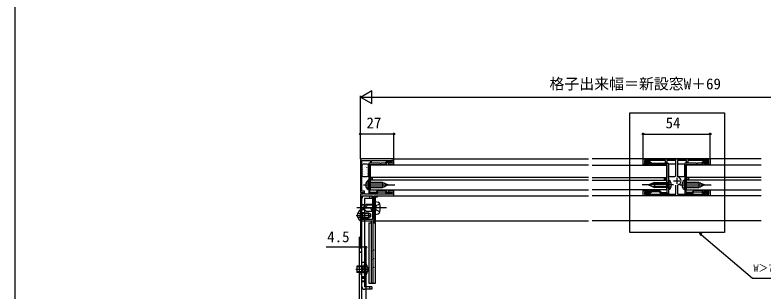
# Model space of a CAD drawing. Units: millimetres, scale not verified. Extents: x -525 to 525, y -783 to 778.
# Drawn here: x -525 to 77, y -395 to -172 of the extents above; entities that cross this region are included whole.
import ezdxf
from ezdxf.enums import TextEntityAlignment as Align

# ---------------------------------------------------------------- set-up
doc = ezdxf.new("R2010")
doc.units = ezdxf.units.MM
doc.header["$LTSCALE"] = 4
for name, color, linetype in [('0-1_USER1', 3, 'Continuous'), ('0-2_YKK_11', 7, 'Continuous'), ('0-4_YKK_12', 2, 'Continuous'), ('0-5_YKK_13', 4, 'Continuous'), ('0-6_YKK_D', 6, 'Continuous'), ('0-7_YKK_ZWAK', 7, 'Continuous')]:
    doc.layers.add(name, color=color, linetype=linetype)
doc.styles.add('ＭＳ ゴシック', font='')
doc.styles.get('ＭＳ ゴシック').set_extended_font_data('MS Gothic')

msp = doc.modelspace()

# ---------------------------------------------------------------- linework, layer by layer
at = {"layer": '0-1_USER1'}
msp.add_lwpolyline([(-30.131, -251.489), (45.869, -251.489), (45.869, -347.916), (-30.131, -347.916)], close=True, dxfattribs=at)
at = {"layer": '0-2_YKK_11'}
for p, q in [((-220.003, -288.506), (-246.003, -288.506)), ((4.997, -306.205), (9.997, -306.205)), ((7.497, -303.705), (7.497, -308.705))]:
    msp.add_line(p, q, dxfattribs=at)
for points in [[(-221.003, -292.006), (-224.503, -292.006), (-224.503, -293.006), (-220.003, -293.006), (-220.003, -288.506)], [(6.897, -302.672), (6.897, -289.705), (-0.503, -289.705), (-0.503, -291.505), (-1.503, -291.505), (-1.503, -289.705), (-18.503, -289.705), (-18.503, -292.005), (-15.003, -292.005), (-15.003, -293.005), (-19.503, -293.005), (-19.503, -288.505), (34.497, -288.505), (34.497, -293.005), (29.997, -293.005), (29.997, -292.005), (33.497, -292.005), (33.497, -289.705), (16.497, -289.705), (16.497, -291.505), (15.497, -291.505), (15.497, -289.705), (8.097, -289.705), (8.097, -302.592), (8.489, -303.08)], [(-247.003, -289.506), (-247.003, -315.506), (-244.803, -315.506), (-244.803, -317.006), (-247.003, -317.006), (-247.003, -324.848), (-246.883, -325.031), (-246.883, -325.581), (-247.003, -325.764), (-247.003, -333.548), (-246.883, -333.731), (-246.883, -334.281), (-247.003, -334.464), (-247.003, -338.506), (-236.003, -338.506), (-236.003, -331.964), (-236.123, -331.781), (-236.123, -331.231), (-236.003, -331.048), (-236.003, -328.464), (-236.123, -328.281), (-236.123, -327.731), (-236.003, -327.548), (-236.003, -318.206), (-220.003, -318.206), (-220.003, -314.006), (-224.503, -314.006), (-224.503, -315.006), (-221.003, -315.006), (-221.003, -317.006), (-243.603, -317.006), (-243.603, -314.506), (-245.803, -314.506), (-245.803, -289.706), (-239.003, -289.706), (-239.003, -291.506), (-238.003, -291.506), (-238.003, -289.706), (-221.003, -289.706), (-221.003, -292.006)], [(8.489, -309.329), (8.097, -309.817), (8.097, -317.005), (33.497, -317.005), (33.497, -315.005), (29.997, -315.005), (29.997, -314.005), (34.497, -314.005), (34.497, -318.205), (-19.503, -318.205), (-19.503, -314.005), (-15.003, -314.005), (-15.003, -315.005), (-18.503, -315.005), (-18.503, -317.005), (6.897, -317.005), (6.897, -309.737)]]:
    msp.add_lwpolyline(points, dxfattribs=at)
for points in [[(-240.303, -292.006), (-240.303, -316.506), (-234.303, -316.506), (-232.803, -315.006), (-227.003, -315.006), (-225.503, -316.506), (-222.003, -316.506), (-222.003, -315.506), (-225.089, -315.506), (-226.589, -314.006), (-233.217, -314.006), (-234.717, -315.506), (-239.303, -315.506), (-239.303, -305.006), (-237.303, -305.006), (-237.303, -304.006), (-239.303, -304.006), (-239.303, -293.006), (-226.589, -293.006), (-225.089, -291.506), (-222.003, -291.506), (-222.003, -290.506), (-225.503, -290.506), (-227.003, -292.006), (-230.345, -292.006), (-230.528, -292.126), (-231.078, -292.126), (-231.261, -292.006)], [(0.797, -292.005), (0.797, -316.505), (-5.203, -316.505), (-6.703, -315.005), (-12.503, -315.005), (-14.003, -316.505), (-17.503, -316.505), (-17.503, -315.505), (-14.417, -315.505), (-12.917, -314.005), (-6.289, -314.005), (-4.789, -315.505), (-0.203, -315.505), (-0.203, -305.005), (-2.203, -305.005), (-2.203, -304.005), (-0.203, -304.005), (-0.203, -293.005), (-12.917, -293.005), (-14.417, -291.505), (-17.503, -291.505), (-17.503, -290.505), (-14.003, -290.505), (-12.503, -292.005), (-9.161, -292.005), (-8.978, -292.125), (-8.428, -292.125), (-8.245, -292.005)], [(14.197, -292.005), (14.197, -316.505), (20.197, -316.505), (21.697, -315.005), (27.497, -315.005), (28.997, -316.505), (32.497, -316.505), (32.497, -315.505), (29.411, -315.505), (27.911, -314.005), (21.283, -314.005), (19.783, -315.505), (15.197, -315.505), (15.197, -305.005), (17.197, -305.005), (17.197, -304.005), (15.197, -304.005), (15.197, -293.005), (27.911, -293.005), (29.411, -291.505), (32.497, -291.505), (32.497, -290.505), (28.997, -290.505), (27.497, -292.005), (24.155, -292.005), (23.972, -292.125), (23.422, -292.125), (23.239, -292.005)], [(-245.803, -337.306), (-245.803, -318.206), (-237.203, -318.206), (-237.203, -337.306)], [(-238.003, -388.703), (-238.003, -338.503), (-236.003, -338.503), (-236.003, -318.206), (-233.503, -318.206), (-233.503, -319.206), (-235.003, -319.206), (-235.003, -327.545), (-235.123, -327.728), (-235.123, -328.278), (-235.003, -328.461), (-235.003, -339.503), (-237.003, -339.503), (-237.003, -361.206), (-236.803, -361.406), (-236.503, -361.706), (-236.503, -362.206), (-237.13, -362.206), (-237.326, -362.546), (-237.003, -363.106), (-237.003, -368.206), (-236.803, -368.406), (-236.503, -368.706), (-236.503, -369.206), (-237.13, -369.206), (-237.326, -369.546), (-237.003, -370.106), (-237.003, -375.206), (-236.803, -375.406), (-236.503, -375.706), (-236.503, -376.206), (-237.13, -376.206), (-237.326, -376.546), (-237.003, -377.106), (-237.003, -388.703)]]:
    msp.add_lwpolyline(points, close=True, dxfattribs=at)
for centre, radius, start, end in [((-246.003, -289.506), 1, 90.00001, 179.99999), ((7.797, -306.205), 3.2, 282.48689, 77.51311)]:
    msp.add_arc(centre, radius, start, end, dxfattribs=at)
at = {"layer": '0-4_YKK_12'}
for p, q in [((-222.003, -288.506), (-63.503, -288.505)), ((75.497, -288.506), (-60.503, -288.505)), ((-63.503, -293.505), (-239.002, -293.506)), ((-239.002, -313.506), (-239.002, -293.506)), ((-60.503, -293.505), (-0.503, -293.505)), ((-0.503, -313.505), (-0.503, -293.505)), ((75.497, -293.508), (15.497, -293.505)), ((15.497, -313.505), (15.497, -293.505)), ((-63.503, -303.505), (-239.002, -303.506)), ((-63.503, -305.505), (-239.002, -305.506)), ((-60.503, -303.505), (-0.503, -303.505)), ((-60.503, -305.505), (-0.503, -305.505)), ((75.497, -303.508), (15.497, -303.505)), ((75.497, -305.508), (15.497, -305.505)), ((-239.002, -313.506), (-63.503, -313.505)), ((-236.003, -318.209), (-63.503, -318.208)), ((-0.503, -313.505), (-60.503, -313.505)), ((75.497, -318.209), (-60.503, -318.208)), ((15.497, -313.505), (75.497, -313.508)), ((-235.003, -338.509), (-63.503, -338.508)), ((75.497, -338.509), (-60.572, -338.508))]:
    msp.add_line(p, q, dxfattribs=at)
at = {"layer": '0-5_YKK_13'}
for p, q in [((-245.803, -293.673), (-245.803, -301.673)), ((-245.004, -294.016), (-244.954, -294.016)), ((-241.503, -292.673), (-244.803, -292.673)), ((-242.652, -294.9), (-242.643, -294.897)), ((-241.964, -294.016), (-241.914, -294.016)), ((-240.503, -301.673), (-240.503, -293.673)), ((0.897, -293.672), (0.897, -301.672)), ((5.897, -292.672), (1.897, -292.672)), ((6.897, -301.672), (6.897, -293.672)), ((8.097, -293.672), (8.097, -301.672)), ((13.097, -292.672), (9.097, -292.672)), ((14.097, -301.672), (14.097, -293.672)), ((-245.773, -296.005), (-245.763, -296.002)), ((-245.004, -297.006), (-244.954, -297.006)), ((-245.004, -299.996), (-244.954, -299.996)), ((-244.797, -298.5), (-244.787, -298.497)), ((-244.58, -297.113), (-244.496, -297.058)), ((-243.389, -295.391), (-243.339, -295.391)), ((-243.389, -298.381), (-243.339, -298.381)), ((-242.775, -299.836), (-242.691, -299.781)), ((-242.006, -297.512), (-241.997, -297.509)), ((-241.964, -297.006), (-241.914, -297.006)), ((-241.964, -299.996), (-241.914, -299.996)), ((-241.89, -295.333), (-241.807, -295.278)), ((-241.407, -300.141), (-241.398, -300.138)), ((-245.464, -301.616), (-245.381, -301.561)), ((-244.803, -302.673), (-241.503, -302.673)), ((-244.151, -301.113), (-244.141, -301.109)), ((-243.389, -301.371), (-243.339, -301.371)), ((-240.812, -305.756), (-240.812, -313.256)), ((-240.303, -305.756), (-240.812, -305.756)), ((-240.303, -305.756), (-240.303, -313.256)), ((0.797, -305.755), (0.797, -313.255)), ((0.797, -305.755), (1.306, -305.755)), ((1.306, -305.755), (1.306, -313.255)), ((1.897, -302.672), (5.897, -302.672)), ((9.097, -302.672), (13.097, -302.672)), ((13.688, -305.755), (13.688, -313.255)), ((14.197, -305.755), (13.688, -305.755)), ((14.197, -305.755), (14.197, -313.255)), ((-244.637, -309.506), (-219.303, -309.506)), ((-229.132, -307.506), (-240.303, -307.506)), ((-227.683, -308.106), (-240.303, -308.106)), ((-240.303, -310.906), (-227.683, -310.906)), ((-229.132, -307.506), (-229.132, -311.506)), ((4.918, -309.505), (-20.203, -309.505)), ((-11.823, -308.105), (0.797, -308.105)), ((0.797, -310.905), (-11.823, -310.905)), ((-10.375, -307.505), (-10.375, -311.505)), ((-10.375, -307.505), (0.797, -307.505)), ((10.076, -309.505), (35.197, -309.505)), ((25.369, -307.505), (14.197, -307.505)), ((26.817, -308.105), (14.197, -308.105)), ((14.197, -310.905), (26.817, -310.905)), ((25.369, -307.505), (25.369, -311.505)), ((-237.803, -318.503), (-243.803, -318.503)), ((-240.303, -313.256), (-240.812, -313.256)), ((-239.803, -318.503), (-239.803, -320.503)), ((0.797, -313.255), (1.306, -313.255)), ((14.197, -313.255), (13.688, -313.255)), ((-245.803, -391.5), (-245.803, -320.503)), ((-242.003, -325.003), (-245.003, -328.003)), ((-243.803, -320.503), (-243.803, -391.5)), ((-240.503, -325.003), (-243.503, -328.003)), ((-242.003, -325.003), (-235.003, -325.003)), ((-235.003, -325.003), (-235.003, -331.003)), ((-226.103, -328.003), (-250.003, -328.003)), ((-247.003, -337.982), (-247.003, -330.03)), ((-243.803, -325.5), (-245.803, -325.5)), ((-243.803, -325.75), (-245.803, -325.75)), ((-243.803, -329.25), (-245.803, -329.25)), ((-243.803, -329.5), (-245.803, -329.5)), ((-242.003, -331.003), (-245.003, -328.003)), ((-245.003, -328.003), (-239.803, -328.003)), ((-235.003, -325.903), (-241.403, -325.903)), ((-237.803, -330.003), (-237.803, -331.003)), ((-235.003, -330.103), (-237.803, -330.103)), ((-250.503, -334.006), (-238.54, -334.006)), ((-249.08, -331.931), (-247.215, -332.861)), ((-249.08, -336.081), (-247.215, -335.151)), ((-247.215, -332.861), (-246.606, -334.006)), ((-247.215, -335.151), (-246.606, -334.006)), ((-245.603, -332.385), (-246.618, -332.145)), ((-245.603, -335.627), (-246.618, -335.867)), ((-245.603, -332.006), (-246.416, -332.151)), ((-245.603, -336.006), (-246.416, -335.862)), ((-243.803, -332), (-245.803, -332)), ((-243.803, -332.25), (-245.803, -332.25)), ((-243.803, -335.75), (-245.803, -335.75)), ((-243.803, -336), (-245.803, -336)), ((-245.603, -332.006), (-245.603, -336.006)), ((-245.603, -332.006), (-240.403, -332.006)), ((-245.603, -332.385), (-239.645, -332.385)), ((-245.603, -335.627), (-239.645, -335.627)), ((-245.603, -336.006), (-240.403, -336.006)), ((-240.403, -332.006), (-240.403, -336.006)), ((-240.403, -332.006), (-239.003, -332.706)), ((-239.003, -335.306), (-240.403, -336.006)), ((-239.003, -332.706), (-239.003, -335.306)), ((-240.103, -340.003), (-240.103, -388.703)), ((-240.103, -340.003), (-238.003, -340.003)), ((-237.003, -340.003), (-234.903, -340.003)), ((-247.803, -402.5), (-247.803, -351.5)), ((-245.803, -351.5), (-247.803, -351.5)), ((-245.803, -353.433), (-247.803, -353.433)), ((-245.803, -402.5), (-245.803, -351.5)), ((-245.803, -359), (-247.803, -359)), ((-245.803, -359.251), (-247.803, -359.251)), ((-245.803, -363.75), (-247.803, -363.75)), ((-245.803, -364), (-247.803, -364)), ((-243.803, -371.85), (-245.803, -371.85)), ((-243.204, -372.756), (-243.303, -372.756)), ((-240.303, -377.506), (-250.604, -377.506)), ((-245.203, -375.006), (-249.803, -375.006)), ((-249.803, -375.006), (-249.803, -380.006)), ((-245.203, -375.439), (-249.803, -375.439)), ((-245.803, -375), (-247.803, -375)), ((-245.803, -375.25), (-247.803, -375.25)), ((-243.803, -374.85), (-245.803, -374.85)), ((-245.803, -375.21), (-245.803, -380.21)), ((-245.203, -375.006), (-245.203, -380.006)), ((-245.203, -375.006), (-244.606, -375.221)), ((-245.203, -375.439), (-244.279, -375.243)), ((-244.338, -377.506), (-243.73, -376.361)), ((-244.338, -377.506), (-243.73, -378.651)), ((-243.803, -381.756), (-243.803, -373.256)), ((-241.291, -375.156), (-243.73, -376.361)), ((-241.291, -379.856), (-243.73, -378.651)), ((-245.203, -379.573), (-249.803, -379.573)), ((-245.203, -380.006), (-249.803, -380.006)), ((-245.803, -379.75), (-247.803, -379.75)), ((-245.803, -380), (-247.803, -380)), ((-245.803, -381.5), (-247.803, -381.5)), ((-243.803, -380.15), (-245.803, -380.15)), ((-243.803, -383.5), (-245.803, -383.5)), ((-243.803, -384), (-245.803, -384)), ((-243.803, -384.769), (-245.803, -384.769)), ((-245.203, -379.573), (-244.279, -379.769)), ((-245.203, -380.006), (-244.606, -379.792)), ((-243.204, -382.256), (-243.303, -382.256)), ((-243.803, -387), (-245.803, -387)), ((-243.803, -387.5), (-245.803, -387.5)), ((-237.803, -391.5), (-243.803, -391.5)), ((-239.803, -391.5), (-239.803, -393.5))]:
    msp.add_line(p, q, dxfattribs=at)
for points in [[(-242.312, -307.456), (-240.457, -308.361), (-239.848, -309.506)], [(-242.312, -311.556), (-240.457, -310.651), (-239.848, -309.506)], [(-240.303, -307.506), (-240.303, -311.506), (-229.132, -311.506)], [(-229.132, -307.506), (-224.303, -309.506), (-229.132, -311.506)], [(-10.375, -307.505), (-15.203, -309.505), (-10.375, -311.505)], [(0.797, -307.505), (0.797, -311.505), (-10.375, -311.505)], [(2.806, -307.455), (0.951, -308.36), (0.342, -309.505)], [(2.806, -311.555), (0.951, -310.65), (0.342, -309.505)], [(12.188, -307.455), (14.043, -308.36), (14.652, -309.505)], [(12.188, -311.555), (14.043, -310.65), (14.652, -309.505)], [(14.197, -307.505), (14.197, -311.505), (25.369, -311.505)], [(25.369, -307.505), (30.197, -309.505), (25.369, -311.505)], [(-237.803, -318.503), (-237.803, -320.503), (-243.803, -320.503)], [(-235.003, -325.003), (-235.003, -331.003), (-242.003, -331.003)], [(-231.462, -324.853), (-234.025, -326.103), (-235.035, -328.003)], [(-235.003, -325.003), (-235.003, -322.753), (-232.849, -323.33)], [(-231.462, -331.153), (-234.025, -329.903), (-235.035, -328.003)], [(-235.003, -331.003), (-235.003, -333.253), (-232.849, -332.676)], [(-240.103, -388.703), (-234.903, -388.703), (-234.903, -340.003)], [(-237.803, -391.5), (-237.803, -393.5), (-243.803, -393.5)]]:
    msp.add_lwpolyline(points, dxfattribs=at)
for centre, radius, start, end in [((-244.803, -293.673), 1, 90, 180), ((-241.503, -293.673), 1, 0, 90), ((1.897, -293.672), 1, 90, 180), ((5.897, -293.672), 1, 0, 90), ((9.097, -293.672), 1, 90, 180), ((13.097, -293.672), 1, 0, 90), ((-244.803, -301.673), 1, 180, 270), ((-238.276, -309.506), 4.527, 124.06671, 235.93329), ((-241.503, -301.673), 1, 270, 0), ((1.897, -301.672), 1, 180, 270), ((-1.23, -309.505), 4.527, 304.06671, 55.93329), ((5.897, -301.672), 1, 270, 0), ((9.097, -301.672), 1, 180, 270), ((16.224, -309.505), 4.527, 124.06671, 235.93329), ((13.097, -301.672), 1, 270, 0), ((-243.803, -320.503), 2, 90, 180), ((-233.341, -325.166), 1.9, 13.56232, 75), ((-245.103, -328.003), 14, 346.43768, 13.56232), ((-244.203, -334.006), 5.3, 126.68934, 233.31066), ((-247.277, -330.03), 0.274, 0, 127.71409), ((-239.803, -330.003), 2, 0, 90), ((-246.503, -331.658), 0.5, 180, 280.09096), ((-246.503, -336.354), 0.5, 79.90904, 180), ((-233.341, -330.841), 1.9, 285, 346.43768), ((-247.277, -337.982), 0.274, 232.28591, 0), ((-243.303, -373.256), 0.5, 90, 180), ((-246.703, -377.506), 5.9, 306.38156, 53.61844), ((-244.403, -374.656), 0.6, 250.22711, 0), ((-244.403, -380.356), 0.6, 0, 109.77289), ((-243.303, -381.756), 0.5, 180, 270), ((-243.803, -391.5), 2, 180, 270)]:
    msp.add_arc(centre, radius, start, end, dxfattribs=at)
at = {"layer": '0-6_YKK_D'}
for p, q in [((-247.003, -238.63), (-237.91, -233.38)), ((-237.91, -243.88), (-237.91, -233.38)), ((-247.003, -288.506), (-247.003, -237.63)), ((-247.003, -238.63), (-237.91, -243.88)), ((-247.003, -238.63), (-228.817, -238.63)), ((-236.503, -238.63), (251.497, -238.63)), ((-247.003, -288.506), (-247.003, -267.506)), ((-220.003, -268.506), (-247.003, -268.506)), ((-220.003, -287.806), (-220.003, -267.506)), ((-19.503, -287.805), (-19.503, -267.505)), ((-19.503, -268.505), (34.497, -268.505)), ((34.497, -287.805), (34.497, -267.505)), ((-247.003, -339.206), (-247.003, -360.759)), ((-242.503, -478.2), (-242.503, -358.759))]:
    msp.add_line(p, q, dxfattribs=at)
for points in [[(27.884, -349.051), (25.501, -347.916), (26.997, -350.091)], [(25.501, -347.916), (27.441, -349.571), (68.473, -384.586), (142.583, -384.586)], [(-242.503, -359.759), (-247.003, -359.759), (-274.603, -359.759)]]:
    msp.add_lwpolyline(points, dxfattribs=at)
for centre in [(-247.003, -268.506), (-220.003, -268.506), (-19.503, -268.505), (34.497, -268.505), (-247.003, -359.759), (-242.503, -359.759)]:
    msp.add_circle(centre, 0.637, dxfattribs=at)
at = {"layer": '0-7_YKK_ZWAK'}
msp.add_line((-525, 747.2), (-525, -782.8), dxfattribs=at)

# ---------------------------------------------------------------- texts
at = {"layer": '0-6_YKK_D', "style": 'ＭＳ ゴシック'}
for s, height, p in [('格子出来幅＝新設窓W＋69', 8.798, (-94.844, -235.061)), ('27', 8.798, (-242.128, -266.506)), ('54', 8.798, (-1.401, -266.505)), ('4.5', 8.798, (-273.717, -358.259)), ('W＞781の場合', 5.865, (69.335, -381.124))]:
    msp.add_text(s, height=height, dxfattribs=at).set_placement(p, align=Align.BOTTOM_LEFT)

doc.saveas('drawing.dxf')
